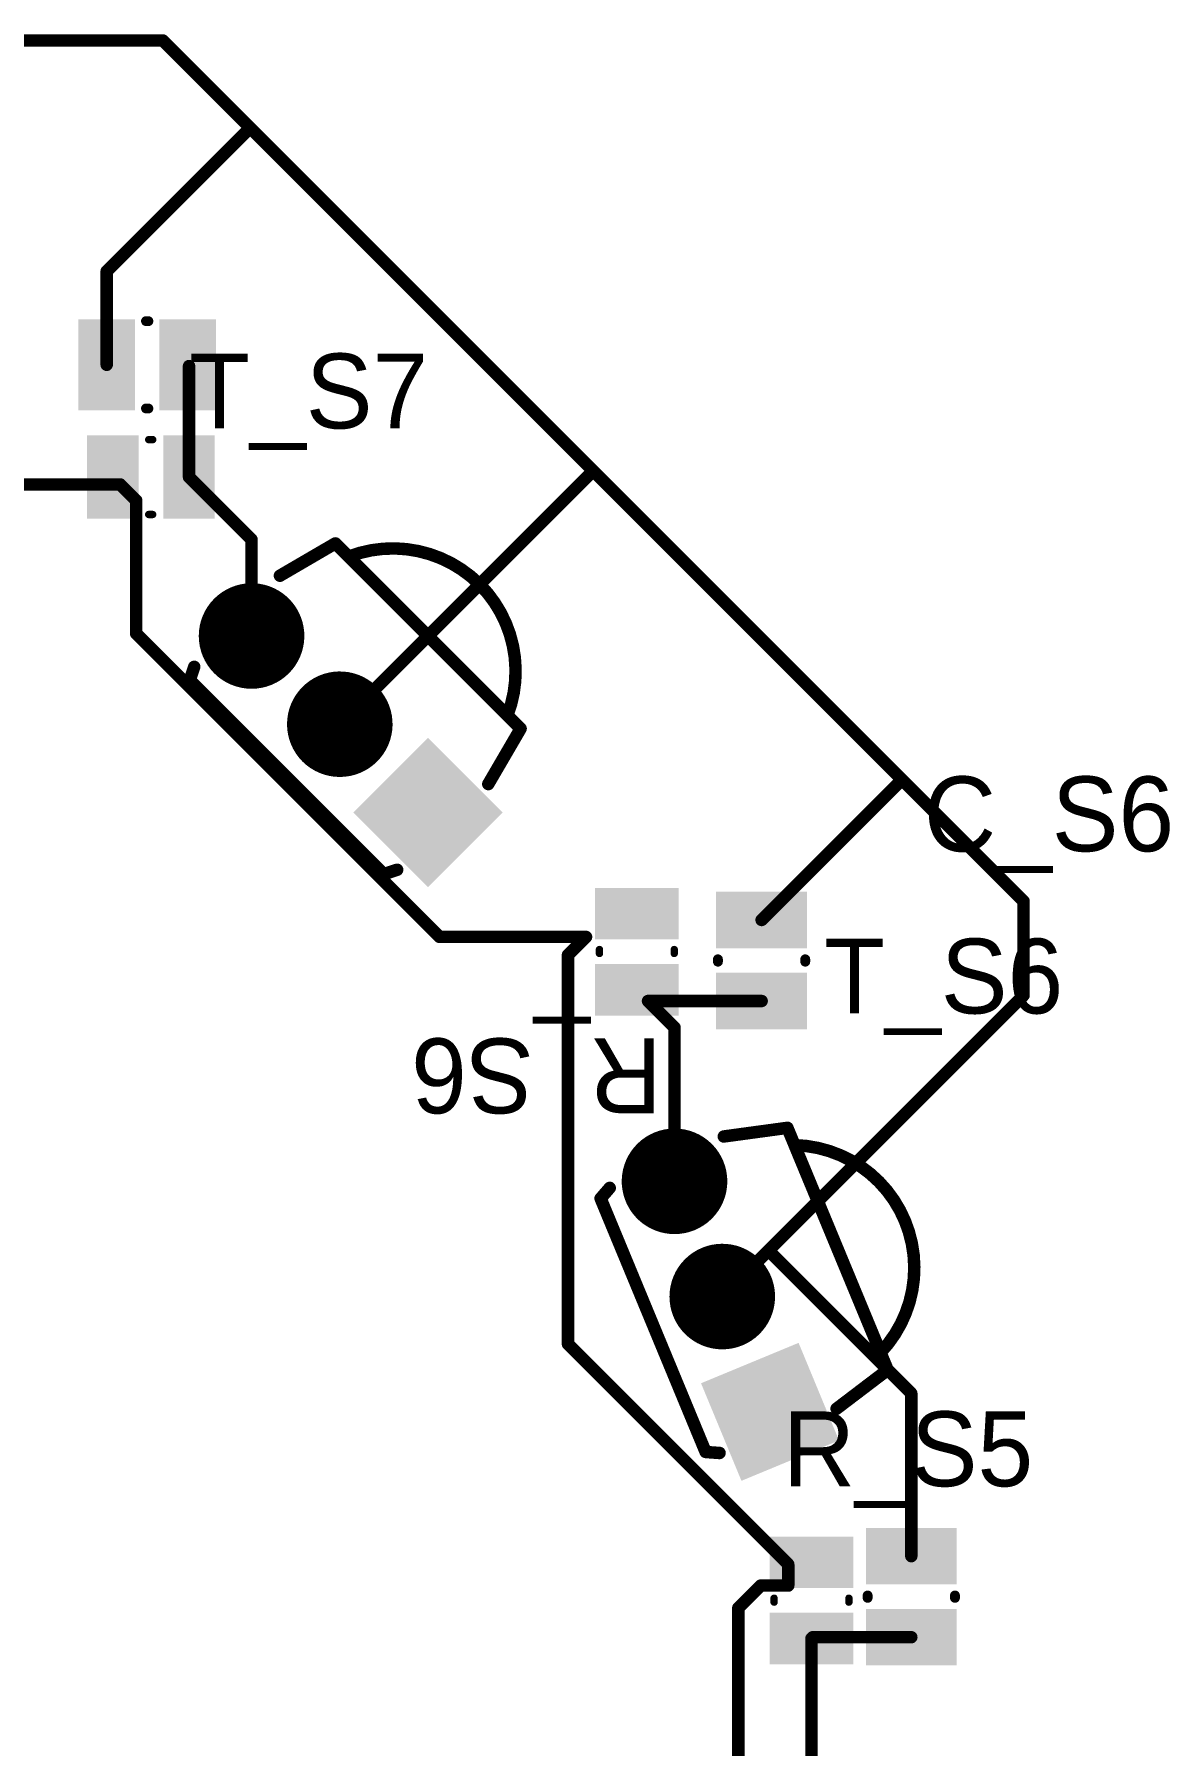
# Model space of a CAD drawing. Extents: x 99.9 to 182.3, y 99.9 to 182.6.
# Drawn here: x 159.18 to 182.3, y 144.6 to 179.45 of the extents above; entities that cross this region are included whole.
import ezdxf

# ---------------------------------------------------------------- set-up
doc = ezdxf.new("R2010")
doc.units = 0
doc.layers.get('0').update_dxf_attribs({"linetype": 'CONTINUOUS'})
for name, color, linetype in [('BOTTOMLAYER', 5, 'CONTINUOUS'), ('BOTTOMSOLDER', 6, 'CONTINUOUS'), ('MULTILAYER', 9, 'CONTINUOUS'), ('TOPLAYER', 1, 'CONTINUOUS'), ('TOPOVERLAY', 2, 'CONTINUOUS'), ('TOPPASTE', 8, 'CONTINUOUS'), ('TOPSOLDER', 216, 'CONTINUOUS')]:
    doc.layers.add(name, color=color, linetype=linetype)

# ---------------------------------------------------------------- blocks, each defined once
blk = doc.blocks.new('TSOP_IR_12')
at = {"layer": 'BOTTOMLAYER', "const_width": 1}
for points in [[(-0.5, -35.924, 1), (0.5, -35.924, 1)], [(2.04, -35.924, 1), (3.04, -35.924, 1)]]:
    blk.add_lwpolyline(points, format="xyb", close=True, dxfattribs=at)
at = {"layer": 'BOTTOMLAYER'}
blk.add_solid([(-3.54, -36.924), (-1.54, -36.924), (-3.54, -34.924), (-1.54, -34.924)], dxfattribs=at)
at = {"layer": 'BOTTOMSOLDER', "const_width": 1.075}
for points in [[(-0.537, -35.924, 1), (0.537, -35.924, 1)], [(2.003, -35.924, 1), (3.078, -35.924, 1)]]:
    blk.add_lwpolyline(points, format="xyb", close=True, dxfattribs=at)
at = {"layer": 'BOTTOMSOLDER'}
blk.add_solid([(-3.615, -36.999), (-1.465, -36.999), (-3.615, -34.849), (-1.465, -34.849)], dxfattribs=at)
at = {"layer": 'MULTILAYER', "const_width": 1}
for points in [[(-0.5, -35.924, 1), (0.5, -35.924, 1)], [(2.04, -35.924, 1), (3.04, -35.924, 1)]]:
    blk.add_lwpolyline(points, format="xyb", close=True, dxfattribs=at)
at = {"layer": 'MULTILAYER'}
blk.add_solid([(-3.54, -36.924), (-1.54, -36.924), (-3.54, -34.924), (-1.54, -34.924)], dxfattribs=at)
at = {"layer": 'TOPLAYER', "const_width": 1}
for points in [[(-0.5, -35.924, 1), (0.5, -35.924, 1)], [(2.04, -35.924, 1), (3.04, -35.924, 1)]]:
    blk.add_lwpolyline(points, format="xyb", close=True, dxfattribs=at)
at = {"layer": 'TOPLAYER'}
blk.add_solid([(-3.54, -36.924), (-1.54, -36.924), (-3.54, -34.924), (-1.54, -34.924)], dxfattribs=at)
at = {"layer": 'TOPOVERLAY', "const_width": 0.254}
for points in [[(-2.794, -34.4), (-2.921, -34.654)], [(2.794, -34.4), (-2.794, -34.4)], [(2.794, -34.4), (2.921, -34.654)], [(-3, -37.2), (-2.667, -38.464)], [(3, -37.2), (2.667, -38.464)], [(2.667, -38.464), (-2.667, -38.464)]]:
    blk.add_lwpolyline(points, dxfattribs=at)
at = {"layer": 'TOPOVERLAY', "const_width": 0.127}
for points in [[(-2.858, -34.4, 1), (-2.731, -34.4, 1)], [(-2.858, -34.4, 1), (-2.731, -34.4, 1)], [(2.731, -34.4, 1), (2.858, -34.4, 1)], [(2.731, -34.4, 1), (2.858, -34.4, 1)], [(-2.985, -34.654, 1), (-2.858, -34.654, 1)], [(2.858, -34.654, 1), (2.985, -34.654, 1)], [(-3.063, -37.2, 1), (-2.936, -37.2, 1)], [(2.936, -37.2, 1), (3.063, -37.2, 1)], [(-2.73, -38.464, 1), (-2.603, -38.464, 1)], [(-2.73, -38.464, 1), (-2.603, -38.464, 1)], [(-2.349, -38.464, 1), (-2.223, -38.464, 1)], [(2.223, -38.464, 1), (2.349, -38.464, 1)], [(2.603, -38.464, 1), (2.73, -38.464, 1)], [(2.603, -38.464, 1), (2.73, -38.464, 1)]]:
    blk.add_lwpolyline(points, format="xyb", close=True, dxfattribs=at)
at = {"layer": 'TOPOVERLAY', "const_width": 0.254}
blk.add_lwpolyline([(2.286, -38.464, -0.649873), (-2.286, -38.464)], format="xyb", dxfattribs=at)
at = {"layer": 'TOPSOLDER', "const_width": 1.075}
for points in [[(-0.537, -35.924, 1), (0.537, -35.924, 1)], [(2.003, -35.924, 1), (3.078, -35.924, 1)]]:
    blk.add_lwpolyline(points, format="xyb", close=True, dxfattribs=at)
at = {"layer": 'TOPSOLDER'}
blk.add_solid([(-3.615, -36.999), (-1.465, -36.999), (-3.615, -34.849), (-1.465, -34.849)], dxfattribs=at)
blk = doc.blocks.new('TSOP_IR_13')
at = {"layer": 'BOTTOMLAYER', "const_width": 1}
for points in [[(-0.5, -35.924, 1), (0.5, -35.924, 1)], [(2.04, -35.924, 1), (3.04, -35.924, 1)]]:
    blk.add_lwpolyline(points, format="xyb", close=True, dxfattribs=at)
at = {"layer": 'BOTTOMLAYER'}
blk.add_solid([(-3.54, -36.924), (-1.54, -36.924), (-3.54, -34.924), (-1.54, -34.924)], dxfattribs=at)
at = {"layer": 'BOTTOMSOLDER', "const_width": 1.075}
for points in [[(-0.537, -35.924, 1), (0.538, -35.924, 1)], [(2.003, -35.924, 1), (3.078, -35.924, 1)]]:
    blk.add_lwpolyline(points, format="xyb", close=True, dxfattribs=at)
at = {"layer": 'BOTTOMSOLDER'}
blk.add_solid([(-3.615, -36.999), (-1.465, -36.999), (-3.615, -34.849), (-1.465, -34.849)], dxfattribs=at)
at = {"layer": 'MULTILAYER', "const_width": 1}
for points in [[(-0.5, -35.924, 1), (0.5, -35.924, 1)], [(2.04, -35.924, 1), (3.04, -35.924, 1)]]:
    blk.add_lwpolyline(points, format="xyb", close=True, dxfattribs=at)
at = {"layer": 'MULTILAYER'}
blk.add_solid([(-3.54, -36.924), (-1.54, -36.924), (-3.54, -34.924), (-1.54, -34.924)], dxfattribs=at)
at = {"layer": 'TOPLAYER', "const_width": 1}
for points in [[(-0.5, -35.924, 1), (0.5, -35.924, 1)], [(2.04, -35.924, 1), (3.04, -35.924, 1)]]:
    blk.add_lwpolyline(points, format="xyb", close=True, dxfattribs=at)
at = {"layer": 'TOPLAYER'}
blk.add_solid([(-3.54, -36.924), (-1.54, -36.924), (-3.54, -34.924), (-1.54, -34.924)], dxfattribs=at)
at = {"layer": 'TOPOVERLAY', "const_width": 0.254}
for points in [[(-2.794, -34.4), (-2.921, -34.654)], [(2.794, -34.4), (-2.794, -34.4)], [(2.794, -34.4), (2.921, -34.654)], [(-3, -37.2), (-2.667, -38.464)], [(3, -37.2), (2.667, -38.464)], [(2.667, -38.464), (-2.667, -38.464)]]:
    blk.add_lwpolyline(points, dxfattribs=at)
at = {"layer": 'TOPOVERLAY', "const_width": 0.127}
for points in [[(-2.857, -34.4, 1), (-2.731, -34.4, 1)], [(-2.857, -34.4, 1), (-2.731, -34.4, 1)], [(2.731, -34.4, 1), (2.858, -34.4, 1)], [(2.731, -34.4, 1), (2.858, -34.4, 1)], [(-2.984, -34.654, 1), (-2.857, -34.654, 1)], [(2.858, -34.654, 1), (2.985, -34.654, 1)], [(-3.063, -37.2, 1), (-2.936, -37.2, 1)], [(2.936, -37.2, 1), (3.063, -37.2, 1)], [(-2.731, -38.464, 1), (-2.604, -38.464, 1)], [(-2.731, -38.464, 1), (-2.604, -38.464, 1)], [(-2.349, -38.464, 1), (-2.223, -38.464, 1)], [(2.223, -38.464, 1), (2.349, -38.464, 1)], [(2.604, -38.464, 1), (2.731, -38.464, 1)], [(2.604, -38.464, 1), (2.731, -38.464, 1)]]:
    blk.add_lwpolyline(points, format="xyb", close=True, dxfattribs=at)
at = {"layer": 'TOPOVERLAY', "const_width": 0.254}
blk.add_lwpolyline([(2.286, -38.464, -0.649873), (-2.286, -38.464)], format="xyb", dxfattribs=at)
at = {"layer": 'TOPSOLDER', "const_width": 1.075}
for points in [[(-0.537, -35.924, 1), (0.538, -35.924, 1)], [(2.003, -35.924, 1), (3.078, -35.924, 1)]]:
    blk.add_lwpolyline(points, format="xyb", close=True, dxfattribs=at)
at = {"layer": 'TOPSOLDER'}
blk.add_solid([(-3.615, -36.999), (-1.465, -36.999), (-3.615, -34.849), (-1.465, -34.849)], dxfattribs=at)
blk = doc.blocks.new('C0805R_33')
at = {"layer": 'TOPLAYER'}
for points in [[(-0.45, -0.775), (0.45, -0.775), (-0.45, 0.775), (0.45, 0.775)], [(1.1, -0.775), (2, -0.775), (1.1, 0.775), (2, 0.775)]]:
    blk.add_solid(points, dxfattribs=at)
at = {"layer": 'TOPOVERLAY', "const_width": 0.15}
for points in [[(0.73, 0.762), (0.81, 0.762)], [(0.73, -0.762), (0.81, -0.762)]]:
    blk.add_lwpolyline(points, dxfattribs=at)
at = {"layer": 'TOPOVERLAY', "const_width": 0.075}
for points in [[(0.692, 0.762, 1), (0.767, 0.762, 1)], [(0.773, 0.762, 1), (0.848, 0.762, 1)], [(0.692, -0.762, 1), (0.767, -0.762, 1)], [(0.773, -0.762, 1), (0.848, -0.762, 1)]]:
    blk.add_lwpolyline(points, format="xyb", close=True, dxfattribs=at)
at = {"layer": 'TOPPASTE'}
for points in [[(-0.45, -0.775), (0.45, -0.775), (-0.45, 0.775), (0.45, 0.775)], [(1.1, -0.775), (2, -0.775), (1.1, 0.775), (2, 0.775)]]:
    blk.add_solid(points, dxfattribs=at)
at = {"layer": 'TOPSOLDER'}
for points in [[(-0.525, -0.85), (0.525, -0.85), (-0.525, 0.85), (0.525, 0.85)], [(1.025, -0.85), (2.075, -0.85), (1.025, 0.85), (2.075, 0.85)]]:
    blk.add_solid(points, dxfattribs=at)
blk = doc.blocks.new('C0805R_34')
at = {"layer": 'TOPLAYER'}
for points in [[(-0.45, -0.775), (0.45, -0.775), (-0.45, 0.775), (0.45, 0.775)], [(1.1, -0.775), (2, -0.775), (1.1, 0.775), (2, 0.775)]]:
    blk.add_solid(points, dxfattribs=at)
at = {"layer": 'TOPOVERLAY', "const_width": 0.15}
for points in [[(0.81, 0.762), (0.73, 0.762)], [(0.81, -0.762), (0.73, -0.762)]]:
    blk.add_lwpolyline(points, dxfattribs=at)
at = {"layer": 'TOPOVERLAY', "const_width": 0.075}
for points in [[(0.692, 0.762, 1), (0.767, 0.762, 1)], [(0.773, 0.762, 1), (0.848, 0.762, 1)], [(0.692, -0.762, 1), (0.767, -0.762, 1)], [(0.773, -0.762, 1), (0.848, -0.762, 1)]]:
    blk.add_lwpolyline(points, format="xyb", close=True, dxfattribs=at)
at = {"layer": 'TOPPASTE'}
for points in [[(-0.45, -0.775), (0.45, -0.775), (-0.45, 0.775), (0.45, 0.775)], [(1.1, -0.775), (2, -0.775), (1.1, 0.775), (2, 0.775)]]:
    blk.add_solid(points, dxfattribs=at)
at = {"layer": 'TOPSOLDER'}
for points in [[(-0.525, -0.85), (0.525, -0.85), (-0.525, 0.85), (0.525, 0.85)], [(1.025, -0.85), (2.075, -0.85), (1.025, 0.85), (2.075, 0.85)]]:
    blk.add_solid(points, dxfattribs=at)
blk = doc.blocks.new('C0805R_35')
at = {"layer": 'TOPLAYER'}
for points in [[(-0.45, -0.775), (0.45, -0.775), (-0.45, 0.775), (0.45, 0.775)], [(1.1, -0.775), (2, -0.775), (1.1, 0.775), (2, 0.775)]]:
    blk.add_solid(points, dxfattribs=at)
at = {"layer": 'TOPOVERLAY', "const_width": 0.15}
for points in [[(0.81, 0.762), (0.73, 0.762)], [(0.81, -0.762), (0.73, -0.762)]]:
    blk.add_lwpolyline(points, dxfattribs=at)
at = {"layer": 'TOPOVERLAY', "const_width": 0.075}
for points in [[(0.692, 0.762, 1), (0.767, 0.762, 1)], [(0.773, 0.762, 1), (0.848, 0.762, 1)], [(0.692, -0.762, 1), (0.767, -0.762, 1)], [(0.773, -0.762, 1), (0.848, -0.762, 1)]]:
    blk.add_lwpolyline(points, format="xyb", close=True, dxfattribs=at)
at = {"layer": 'TOPPASTE'}
for points in [[(-0.45, -0.775), (0.45, -0.775), (-0.45, 0.775), (0.45, 0.775)], [(1.1, -0.775), (2, -0.775), (1.1, 0.775), (2, 0.775)]]:
    blk.add_solid(points, dxfattribs=at)
at = {"layer": 'TOPSOLDER'}
for points in [[(-0.525, -0.85), (0.525, -0.85), (-0.525, 0.85), (0.525, 0.85)], [(1.025, -0.85), (2.075, -0.85), (1.025, 0.85), (2.075, 0.85)]]:
    blk.add_solid(points, dxfattribs=at)
blk = doc.blocks.new('C0805C_64')
at = {"layer": 'TOPLAYER'}
for points in [[(-0.5, -0.85), (0.5, -0.85), (-0.5, 0.85), (0.5, 0.85)], [(1.15, -0.85), (2.15, -0.85), (1.15, 0.85), (2.15, 0.85)]]:
    blk.add_solid(points, dxfattribs=at)
at = {"layer": 'TOPOVERLAY', "const_width": 0.2}
for points in [[(0.85, 0.889), (0.8, 0.889)], [(0.85, -0.889), (0.8, -0.889)]]:
    blk.add_lwpolyline(points, dxfattribs=at)
at = {"layer": 'TOPOVERLAY', "const_width": 0.1}
for points in [[(0.75, 0.889, 1), (0.85, 0.889, 1)], [(0.8, 0.889, 1), (0.9, 0.889, 1)], [(0.75, -0.889, 1), (0.85, -0.889, 1)], [(0.8, -0.889, 1), (0.9, -0.889, 1)]]:
    blk.add_lwpolyline(points, format="xyb", close=True, dxfattribs=at)
at = {"layer": 'TOPPASTE'}
for points in [[(-0.5, -0.85), (0.5, -0.85), (-0.5, 0.85), (0.5, 0.85)], [(1.15, -0.85), (2.15, -0.85), (1.15, 0.85), (2.15, 0.85)]]:
    blk.add_solid(points, dxfattribs=at)
at = {"layer": 'TOPSOLDER'}
for points in [[(-0.575, -0.925), (0.575, -0.925), (-0.575, 0.925), (0.575, 0.925)], [(1.075, -0.925), (2.225, -0.925), (1.075, 0.925), (2.225, 0.925)]]:
    blk.add_solid(points, dxfattribs=at)
blk = doc.blocks.new('C0805C_65')
at = {"layer": 'TOPLAYER'}
for points in [[(-0.5, -0.85), (0.5, -0.85), (-0.5, 0.85), (0.5, 0.85)], [(1.15, -0.85), (2.15, -0.85), (1.15, 0.85), (2.15, 0.85)]]:
    blk.add_solid(points, dxfattribs=at)
at = {"layer": 'TOPOVERLAY', "const_width": 0.2}
for points in [[(0.8, 0.889), (0.85, 0.889)], [(0.8, -0.889), (0.85, -0.889)]]:
    blk.add_lwpolyline(points, dxfattribs=at)
at = {"layer": 'TOPOVERLAY', "const_width": 0.1}
for points in [[(0.75, 0.889, 1), (0.85, 0.889, 1)], [(0.8, 0.889, 1), (0.9, 0.889, 1)], [(0.75, -0.889, 1), (0.85, -0.889, 1)], [(0.8, -0.889, 1), (0.9, -0.889, 1)]]:
    blk.add_lwpolyline(points, format="xyb", close=True, dxfattribs=at)
at = {"layer": 'TOPPASTE'}
for points in [[(-0.5, -0.85), (0.5, -0.85), (-0.5, 0.85), (0.5, 0.85)], [(1.15, -0.85), (2.15, -0.85), (1.15, 0.85), (2.15, 0.85)]]:
    blk.add_solid(points, dxfattribs=at)
at = {"layer": 'TOPSOLDER'}
for points in [[(-0.575, -0.925), (0.575, -0.925), (-0.575, 0.925), (0.575, 0.925)], [(1.075, -0.925), (2.225, -0.925), (1.075, 0.925), (2.225, 0.925)]]:
    blk.add_solid(points, dxfattribs=at)
blk = doc.blocks.new('C0805C_66')
at = {"layer": 'TOPLAYER'}
for points in [[(-0.5, -0.85), (0.5, -0.85), (-0.5, 0.85), (0.5, 0.85)], [(1.15, -0.85), (2.15, -0.85), (1.15, 0.85), (2.15, 0.85)]]:
    blk.add_solid(points, dxfattribs=at)
at = {"layer": 'TOPOVERLAY', "const_width": 0.2}
for points in [[(0.8, 0.889), (0.85, 0.889)], [(0.8, -0.889), (0.85, -0.889)]]:
    blk.add_lwpolyline(points, dxfattribs=at)
at = {"layer": 'TOPOVERLAY', "const_width": 0.1}
for points in [[(0.75, 0.889, 1), (0.85, 0.889, 1)], [(0.8, 0.889, 1), (0.9, 0.889, 1)], [(0.75, -0.889, 1), (0.85, -0.889, 1)], [(0.8, -0.889, 1), (0.9, -0.889, 1)]]:
    blk.add_lwpolyline(points, format="xyb", close=True, dxfattribs=at)
at = {"layer": 'TOPPASTE'}
for points in [[(-0.5, -0.85), (0.5, -0.85), (-0.5, 0.85), (0.5, 0.85)], [(1.15, -0.85), (2.15, -0.85), (1.15, 0.85), (2.15, 0.85)]]:
    blk.add_solid(points, dxfattribs=at)
at = {"layer": 'TOPSOLDER'}
for points in [[(-0.575, -0.925), (0.575, -0.925), (-0.575, 0.925), (0.575, 0.925)], [(1.075, -0.925), (2.225, -0.925), (1.075, 0.925), (2.225, 0.925)]]:
    blk.add_solid(points, dxfattribs=at)

msp = doc.modelspace()

# ---------------------------------------------------------------- linework, layer by layer
at = {"layer": 'TOPLAYER', "const_width": 0.254}
for points in [[(147.066, 179.324), (161.798, 179.324)], [(161.798, 179.324), (163.576, 177.546)], [(160.656, 174.626), (163.576, 177.546)], [(163.576, 177.546), (170.561, 170.561)], [(160.656, 172.72), (160.656, 174.626)], [(162.332, 170.434), (162.332, 172.694)], [(162.332, 170.434), (163.606, 169.16)], [(165.402, 165.402), (170.561, 170.561)], [(170.561, 170.561), (179.324, 161.798)], [(154.352, 170.284), (160.932, 170.284)], [(160.932, 170.284), (161.255, 169.961)], [(161.255, 167.248), (161.255, 169.961)], [(163.606, 167.198), (163.606, 169.16)], [(161.255, 167.248), (167.432, 161.071)], [(173.99, 161.416), (176.784, 164.21)], [(179.324, 159.882), (179.324, 161.798)], [(167.432, 161.071), (170.415, 161.071)], [(170.048, 160.704), (170.415, 161.071)], [(170.048, 152.78), (170.048, 160.704)], [(174.128, 154.686), (179.324, 159.882)], [(171.678, 159.766), (173.99, 159.766)], [(171.678, 159.766), (172.217, 159.227)], [(172.217, 156.094), (172.217, 159.227)], [(173.189, 153.748), (174.128, 154.686)], [(174.128, 154.686), (177.038, 151.776)], [(170.048, 152.78), (174.533, 148.295)], [(177.038, 148.462), (177.038, 151.776)], [(174.533, 147.863), (174.533, 148.295)], [(173.517, 147.409), (173.971, 147.863)], [(173.971, 147.863), (174.533, 147.863)], [(173.517, 132.115), (173.517, 147.409)], [(175.006, 143.458), (175.006, 146.786)], [(175.032, 146.812), (177.038, 146.812)]]:
    msp.add_lwpolyline(points, dxfattribs=at)
at = {"layer": 'TOPLAYER', "const_width": 0.127}
for points in [[(161.734, 179.324, 1), (161.862, 179.324, 1)], [(161.734, 179.324, 1), (161.862, 179.324, 1)], [(163.512, 177.546, 1), (163.639, 177.546, 1)], [(163.512, 177.546, 1), (163.639, 177.546, 1)], [(163.512, 177.546, 1), (163.639, 177.546, 1)], [(160.593, 174.626, 1), (160.72, 174.626, 1)], [(160.593, 174.626, 1), (160.72, 174.626, 1)], [(160.593, 172.72, 1), (160.72, 172.72, 1)], [(162.269, 172.694, 1), (162.396, 172.694, 1)], [(162.269, 170.434, 1), (162.396, 170.434, 1)], [(162.269, 170.434, 1), (162.396, 170.434, 1)], [(170.498, 170.561, 1), (170.625, 170.561, 1)], [(170.498, 170.561, 1), (170.625, 170.561, 1)], [(170.498, 170.561, 1), (170.625, 170.561, 1)], [(160.869, 170.284, 1), (160.996, 170.284, 1)], [(160.869, 170.284, 1), (160.996, 170.284, 1)], [(161.192, 169.961, 1), (161.319, 169.961, 1)], [(161.192, 169.961, 1), (161.319, 169.961, 1)], [(163.543, 169.16, 1), (163.67, 169.16, 1)], [(163.543, 169.16, 1), (163.67, 169.16, 1)], [(161.192, 167.248, 1), (161.319, 167.248, 1)], [(161.192, 167.248, 1), (161.319, 167.248, 1)], [(163.543, 167.198, 1), (163.67, 167.198, 1)], [(165.339, 165.402, 1), (165.466, 165.402, 1)], [(176.72, 164.21, 1), (176.847, 164.21, 1)], [(179.261, 161.798, 1), (179.387, 161.798, 1)], [(179.261, 161.798, 1), (179.387, 161.798, 1)], [(173.927, 161.416, 1), (174.054, 161.416, 1)], [(167.369, 161.071, 1), (167.496, 161.071, 1)], [(167.369, 161.071, 1), (167.496, 161.071, 1)], [(170.352, 161.071, 1), (170.479, 161.071, 1)], [(170.352, 161.071, 1), (170.479, 161.071, 1)], [(169.985, 160.704, 1), (170.112, 160.704, 1)], [(169.985, 160.704, 1), (170.112, 160.704, 1)], [(179.261, 159.882, 1), (179.387, 159.882, 1)], [(179.261, 159.882, 1), (179.387, 159.882, 1)], [(171.614, 159.766, 1), (171.741, 159.766, 1)], [(171.614, 159.766, 1), (171.741, 159.766, 1)], [(173.927, 159.766, 1), (174.054, 159.766, 1)], [(172.154, 159.227, 1), (172.281, 159.227, 1)], [(172.154, 159.227, 1), (172.281, 159.227, 1)], [(172.154, 156.094, 1), (172.281, 156.094, 1)], [(174.064, 154.686, 1), (174.191, 154.686, 1)], [(174.064, 154.686, 1), (174.191, 154.686, 1)], [(174.064, 154.686, 1), (174.191, 154.686, 1)], [(173.126, 153.748, 1), (173.253, 153.748, 1)], [(169.985, 152.78, 1), (170.112, 152.78, 1)], [(169.985, 152.78, 1), (170.112, 152.78, 1)], [(176.975, 151.776, 1), (177.101, 151.776, 1)], [(176.975, 151.776, 1), (177.101, 151.776, 1)], [(176.975, 148.462, 1), (177.101, 148.462, 1)], [(174.469, 148.295, 1), (174.596, 148.295, 1)], [(174.469, 148.295, 1), (174.596, 148.295, 1)], [(173.908, 147.863, 1), (174.035, 147.863, 1)], [(173.908, 147.863, 1), (174.035, 147.863, 1)], [(174.469, 147.863, 1), (174.596, 147.863, 1)], [(174.469, 147.863, 1), (174.596, 147.863, 1)], [(173.453, 147.409, 1), (173.58, 147.409, 1)], [(173.453, 147.409, 1), (173.58, 147.409, 1)], [(174.942, 146.786, 1), (175.07, 146.786, 1)], [(174.969, 146.812, 1), (175.096, 146.812, 1)], [(176.975, 146.812, 1), (177.101, 146.812, 1)]]:
    msp.add_lwpolyline(points, format="xyb", close=True, dxfattribs=at)

# ---------------------------------------------------------------- block references
for name, p, rotation in [('C0805C_64', (162.306, 172.72), 180), ('C0805R_33', (160.782, 170.434), 360), ('TSOP_IR_12', (140, 140), 135), ('C0805R_34', (171.45, 161.544), 270), ('C0805C_65', (173.99, 159.766), 90), ('TSOP_IR_13', (140, 140), 112.5), ('C0805R_35', (175.006, 148.336), 270), ('C0805C_66', (177.038, 146.812), 90)]:
    msp.add_blockref(name, p, dxfattribs=dict(rotation=rotation))

# ---------------------------------------------------------------- texts
at = {"layer": 'TOPOVERLAY'}
for s, p in [('T_S7', (162.331, 171.425)), ('C_S6', (177.292, 162.814)), ('T_S6', (175.26, 159.512)), ('R_S5', (174.422, 149.885))]:
    msp.add_text(s, height=1.524, dxfattribs=at).set_placement(p)
msp.add_text('R_S6', height=1.524, rotation=180, dxfattribs=at).set_placement((171.958, 159.004))

doc.saveas('drawing.dxf')
